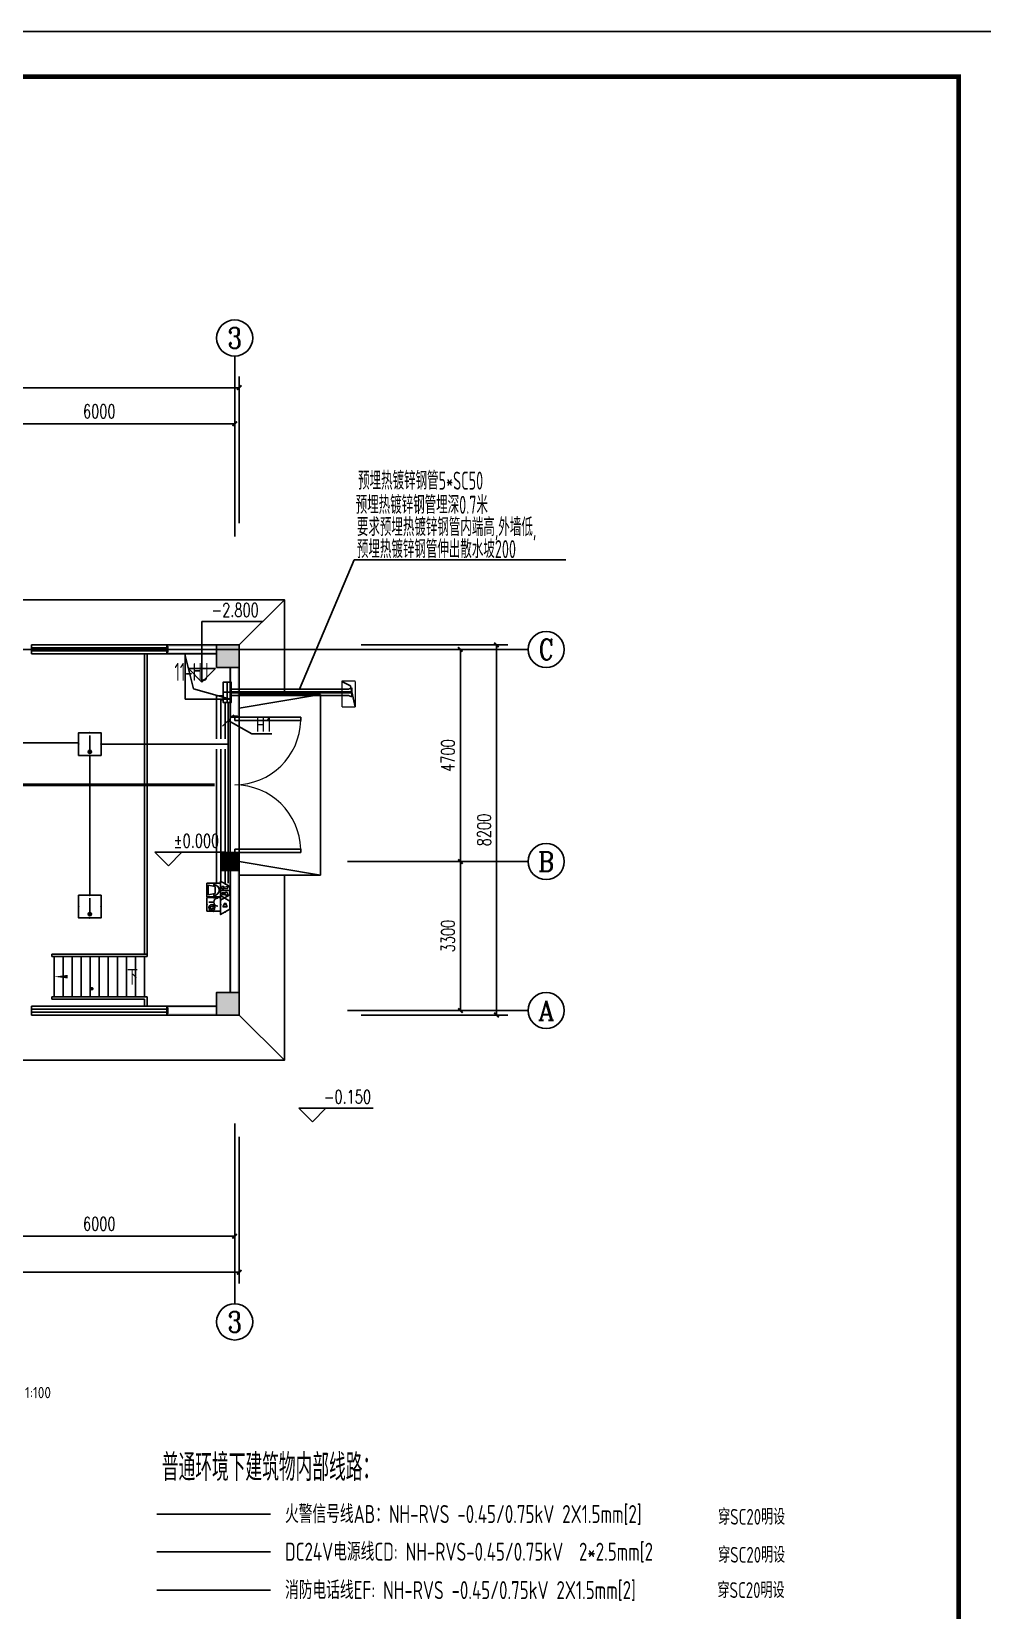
# Model space of a CAD drawing. Extents: x 5394041 to 5729212, y -433068 to -301615.
# Drawn here: x 5561233 to 5582300, y -396531 to -361551 of the extents above; entities that cross this region are included whole.
import ezdxf
from ezdxf.enums import TextEntityAlignment as Align

# ---------------------------------------------------------------- set-up
doc = ezdxf.new("R2010")
doc.units = 0
doc.header["$LTSCALE"] = 1000
doc.header["$MEASUREMENT"] = 0
doc.linetypes.add('DASH', pattern=[0.35, 0.25, -0.1])
doc.layers.get('0').update_dxf_attribs({"linetype": 'CONTINUOUS'})
doc.layers.get('Defpoints').update_dxf_attribs({"linetype": 'CONTINUOUS'})
doc.layers.add('_0', color=7, linetype='CONTINUOUS', lineweight=25)
for name, color, linetype in [('AXIS_TEXT', 7, 'CONTINUOUS'), ('DIM-消防', 3, 'CONTINUOUS'), ('EQUIP-消防', 3, 'CONTINUOUS'), ('EQUIP-箱柜', 3, 'CONTINUOUS'), ('PUB_DIM', 3, 'CONTINUOUS'), ('PUB_HATCH', 8, 'CONTINUOUS'), ('PUB_TITLE', 4, 'CONTINUOUS'), ('SIG_TEXT', 7, 'CONTINUOUS'), ('WIRE-消防', 5, 'CONTINUOUS'), ('WIRE-照明', 1, 'CONTINUOUS'), ('建筑底图', 251, 'CONTINUOUS'), ('电信', 7, 'CONTINUOUS'), ('电气', 3, 'CONTINUOUS'), ('电气文字', 7, 'CONTINUOUS')]:
    doc.layers.add(name, color=color, linetype=linetype)
doc.styles.add('_TCH_AXIS', font='COMPLEX', dxfattribs={"bigfont": 'GBCBIG'})
doc.styles.add('_TCH_DIM', font='SIMPLEX', dxfattribs={"bigfont": 'GBCBIG'})
doc.styles.add('_TCH_DIM_T3', font='SIMPLEX', dxfattribs={"width": 0.705882, "bigfont": 'GBCBIG'})
doc.styles.add('_TEL_DIM', font='sceie.shx', dxfattribs={"width": 0.8, "height": 3.5, "bigfont": 'sceic.shx'})
doc.styles.add('COMPLEX', font='COMPLEX')
doc.styles.add('SCEI', font='sceie.shx', dxfattribs={"width": 0.75, "bigfont": 'sceic.shx'})
doc.styles.add('sceic', font='sceie.shx', dxfattribs={"width": 0.8, "bigfont": 'sceic.shx'})
doc.styles.add('sceie', font='sceie.shx', dxfattribs={"width": 0.7, "bigfont": 'sceic.shx'})
doc.styles.get("Standard").update_dxf_attribs({"font": 'GBENOR', "bigfont": 'GBCBIG'})
doc.styles.add('TG_LINETYPE', font='SIMPLEX', dxfattribs={"width": 0.8, "height": 3, "bigfont": 'HZTXT'})
doc.linetypes.add('TG_BC', pattern='A,2,-0.85,["BC",TG_LINETYPE,S=0.1,R=0,X=-0.65,Y=-0.15],0', length=2.85)
doc.linetypes.add('TG_F', pattern='A,2,-0.4,["F",TG_LINETYPE,S=0.1,R=0,X=-0.28,Y=-0.15],0', length=2.4)
doc.dimstyles.new('_TCH_ARCH&&100', dxfattribs={"dimtxt": 297.5, "dimasz": 100, "dimexe": 250, "dimexo": 300, "dimgap": 126.25, "dimtad": 1, "dimdec": 0, "dimzin": 0, "dimdsep": 46, "dimtxsty": '_TCH_DIM_T3', "dimblk": 'ARCHTICK', "dimcen": 0.09, "dimclrt": 7, "dimazin": 2, "dimtfac": 1, "dimtdec": 0, "dimtix": 1, "dimtmove": 2, "dimatfit": 3, "dimfxl": 0, "dimtolj": 1, "dimtzin": 0, "dimarcsym": 0})

# ---------------------------------------------------------------- blocks, each defined once
blk = doc.blocks.new('$equip$00002936')
for p, q in [((-0.75, 0.6), (-0.75, 0)), ((0.75, 0.6), (-0.75, 0.6)), ((-0.75, 0.3), (0.75, 0.3)), ((-0.75, 0), (0.75, 0)), ((0, 0), (0, 0.6)), ((0.75, 0), (0.75, 0.6))]:
    blk.add_line(p, q)
at = {"const_width": 0.0667}
blk.add_lwpolyline([(-0.75, 0.6), (-0.75, 0), (0.75, 0), (0.75, 0.6), (-0.75, 0.6), (-0.75, 0)], dxfattribs=at)
for p in [(-0.75, 0.3), (0, 0.6), (0, 0), (0.75, 0.3)]:
    blk.add_point(p)
at = {"color": 7, "style": '_TEL_DIM', "flags": 1}
for tag in ['A', 'REMARK']:
    blk.add_attdef(tag, text='', height=0.00002, dxfattribs=at).set_placement((0, 0), align=Align.MIDDLE_CENTER)
blk = doc.blocks.new('$equip$00002655')
for p, q in [((-0.5, 1), (-0.5, 0)), ((0.5, 1), (-0.5, 1)), ((-0.5, 0), (0.5, 0)), ((-0.17, 0.5), (-0.17, 0.15)), ((0.5, 0), (0.5, 1))]:
    blk.add_line(p, q)
at = {"const_width": 0.0667}
blk.add_lwpolyline([(-0.5, 1), (0.5, 1), (0.5, 0), (-0.5, 0), (-0.5, 1), (0.5, 1)], dxfattribs=at)
for radius in [0.226, 0.113]:
    blk.add_circle((0.23, 0.36), radius)
blk.add_arc((-0.17, 0.8), 0.3, 180, 0)
for p in [(-0.5, 0.5), (0, 1), (0, 0), (0.5, 0.5)]:
    blk.add_point(p)
at = {"color": 7, "flags": 1}
for tag, height, p in [('A', 0.00002, (0, 0)), ('B', 0.4, (0.76, 0.29))]:
    blk.add_attdef(tag, text='', height=height, dxfattribs=at).set_placement(p, align=Align.MIDDLE_CENTER)
blk = doc.blocks.new('$equip$00002658')
for p, q in [((0.5, 1), (-0.5, 1)), ((-0.5, 1), (-0.5, 0)), ((-0.5, 0), (0.5, 0)), ((-0.4, 0.5), (-0.27, 0.5)), ((-0.25, 0.6), (-0.35, 0.1)), ((-0.35, 0.1), (0.35, 0.1)), ((0.25, 0.6), (-0.25, 0.6)), ((0.35, 0.1), (0.25, 0.6)), ((0.4, 0.5), (0.27, 0.5)), ((0.5, 0), (0.5, 1))]:
    blk.add_line(p, q)
at = {"const_width": 0.0667}
blk.add_lwpolyline([(-0.5, 1), (0.5, 1), (0.5, 0), (-0.5, 0), (-0.5, 1), (0.5, 1)], dxfattribs=at)
blk.add_arc((0, 0.5), 0.4, 0, 180)
for p in [(-0.5, 0.5), (0, 1), (0, 0), (0.5, 0.5)]:
    blk.add_point(p)
at = {"color": 7, "flags": 1}
for tag, height, p in [('A', 0.00002, (0, 0)), ('B', 0.4, (0.76, 0.29))]:
    blk.add_attdef(tag, text='', height=height, dxfattribs=at).set_placement(p, align=Align.MIDDLE_CENTER)
blk = doc.blocks.new('$equip$00002679')
for p, q in [((-0.3, 0.7), (-0.7, 0)), ((-0.7, 0), (0.7, 0)), ((0.3, 0.7), (-0.3, 0.7)), ((0.3, 0.7), (-0.3, 0.7)), ((-0.26, 0.25), (-0.3, 0.57)), ((-0.3, 0.57), (-0.13, 0.49)), ((-0.3, 0.25), (-0.3, 0.11)), ((-0.13, 0.25), (-0.3, 0.25)), ((-0.3, 0.11), (-0.13, 0.11)), ((-0.13, 0.49), (-0.17, 0.25)), ((-0.13, 0.11), (-0.13, 0.25)), ((0, 0.7), (0, 0)), ((0.17, 0.11), (0.17, 0.34)), ((0.29, 0.11), (0.17, 0.11)), ((0.29, 0.34), (0.29, 0.11)), ((0.7, 0), (0.3, 0.7))]:
    blk.add_line(p, q)
at = {"const_width": 0.0667}
blk.add_lwpolyline([(-0.3, 0.7), (0.3, 0.7), (0.7, 0), (-0.7, 0), (-0.3, 0.7), (0.3, 0.7)], dxfattribs=at)
blk.add_lwpolyline([(-0.3, 0.7), (0.3, 0.7), (0.7, 0), (-0.7, 0), (-0.3, 0.7), (0.3, 0.7)], dxfattribs=at)
blk.add_circle((0.23, 0.43), 0.111)
for p in [(-0.5, 0.35), (0, 0.7), (0, 0), (0.5, 0.35)]:
    blk.add_point(p)
at = {"color": 7, "flags": 1}
for tag, height, p in [('A', 0.00002, (0, 0)), ('B', 0.4, (0.96, 0.3))]:
    blk.add_attdef(tag, text='', height=height, dxfattribs=at).set_placement(p, align=Align.MIDDLE_CENTER)
blk = doc.blocks.new('$equip$00002677')
for p, q in [((-0.3, 0.7), (-0.7, 0)), ((-0.7, 0), (0.7, 0)), ((0.3, 0.7), (-0.3, 0.7)), ((-0.12, 0.42), (-0.12, 0.26)), ((-0.12, 0.42), (-0.04, 0.42)), ((-0.04, 0.26), (-0.12, 0.26)), ((-0.04, 0.42), (0.12, 0.5)), ((-0.04, 0.42), (-0.04, 0.26)), ((0.12, 0.17), (-0.04, 0.26)), ((0.12, 0.5), (0.12, 0.17)), ((0.7, 0), (0.3, 0.7))]:
    blk.add_line(p, q)
at = {"const_width": 0.0667}
blk.add_lwpolyline([(-0.3, 0.7), (0.3, 0.7), (0.7, 0), (-0.7, 0), (-0.3, 0.7), (0.3, 0.7)], dxfattribs=at)
blk.add_lwpolyline([(-0.3, 0.7), (0.3, 0.7), (0.7, 0), (-0.7, 0), (-0.3, 0.7), (0.3, 0.7)], dxfattribs=at)
for p in [(-0.5, 0.35), (0, 0.7), (0, 0), (0.5, 0.35)]:
    blk.add_point(p)
at = {"color": 7, "flags": 1}
for tag, height, p in [('A', 0.00002, (0, 0)), ('B', 0.4, (0.96, 0.3))]:
    blk.add_attdef(tag, text='', height=height, dxfattribs=at).set_placement(p, align=Align.MIDDLE_CENTER)
blk = doc.blocks.new('_ArchTick')
at = {"color": 0, "linetype": 'ByBlock', "const_width": 0.4}
blk.add_lwpolyline([(-0.5, -0.5), (0.5, 0.5)], dxfattribs=at)
blk = doc.blocks.new('*D577')
at = {"layer": 'Defpoints', "color": 0, "transparency": 16777216}
for p in [(5553633, -385740), (5565833, -385740), (5565833, -389040)]:
    blk.add_point(p, dxfattribs=at)
at = {"layer": '建筑底图', "color": 0, "lineweight": -2, "transparency": 16777216}
for p, q in [((5553633, -386040), (5553633, -389290)), ((5565833, -386040), (5565833, -389290)), ((5553633, -389040), (5565833, -389040))]:
    blk.add_line(p, q, dxfattribs=at)
at = {"layer": '建筑底图', "color": 0, "lineweight": -2, "transparency": 16777216, "xscale": 100, "yscale": 100, "zscale": 100, "rotation": 180}
blk.add_blockref('_ArchTick', (5553633, -389040), dxfattribs=at)
at = {"layer": '建筑底图', "color": 0, "lineweight": -2, "transparency": 16777216, "xscale": 100, "yscale": 100, "zscale": 100}
blk.add_blockref('_ArchTick', (5565833, -389040), dxfattribs=at)
at = {"layer": '建筑底图', "color": 7, "transparency": 16777216, "insert": (5559733, -388765), "char_height": 297.5, "attachment_point": 5, "style": '_TCH_DIM_T3'}
blk.add_mtext('\\A1;12200', dxfattribs=at)
blk = doc.blocks.new('*D579')
at = {"layer": 'Defpoints', "color": 0, "transparency": 16777216}
for p in [(5559733, -385740), (5565733, -385740), (5565733, -388240)]:
    blk.add_point(p, dxfattribs=at)
at = {"layer": '建筑底图', "color": 0, "lineweight": -2, "transparency": 16777216}
for p, q in [((5559733, -386040), (5559733, -388490)), ((5565733, -386040), (5565733, -388490)), ((5559733, -388240), (5565733, -388240))]:
    blk.add_line(p, q, dxfattribs=at)
at = {"layer": '建筑底图', "color": 0, "lineweight": -2, "transparency": 16777216, "xscale": 100, "yscale": 100, "zscale": 100, "rotation": 180}
blk.add_blockref('_ArchTick', (5559733, -388240), dxfattribs=at)
at = {"layer": '建筑底图', "color": 0, "lineweight": -2, "transparency": 16777216, "xscale": 100, "yscale": 100, "zscale": 100}
blk.add_blockref('_ArchTick', (5565733, -388240), dxfattribs=at)
at = {"layer": '建筑底图', "color": 7, "transparency": 16777216, "insert": (5562733, -387965), "char_height": 297.5, "attachment_point": 5, "style": '_TCH_DIM_T3'}
blk.add_mtext('\\A1;6000', dxfattribs=at)
blk = doc.blocks.new('*D580')
at = {"layer": 'Defpoints', "color": 0, "transparency": 16777216}
for p in [(5565833, -369440), (5553633, -372740), (5565833, -372740)]:
    blk.add_point(p, dxfattribs=at)
at = {"layer": '建筑底图', "color": 0, "lineweight": -2, "transparency": 16777216}
for p, q in [((5553633, -372440), (5553633, -369190)), ((5565833, -372440), (5565833, -369190)), ((5553633, -369440), (5565833, -369440))]:
    blk.add_line(p, q, dxfattribs=at)
at = {"layer": '建筑底图', "color": 0, "lineweight": -2, "transparency": 16777216, "xscale": 100, "yscale": 100, "zscale": 100, "rotation": 180}
blk.add_blockref('_ArchTick', (5553633, -369440), dxfattribs=at)
at = {"layer": '建筑底图', "color": 0, "lineweight": -2, "transparency": 16777216, "xscale": 100, "yscale": 100, "zscale": 100}
blk.add_blockref('_ArchTick', (5565833, -369440), dxfattribs=at)
at = {"layer": '建筑底图', "color": 7, "transparency": 16777216, "insert": (5559733, -369165), "char_height": 297.5, "attachment_point": 5, "style": '_TCH_DIM_T3'}
blk.add_mtext('\\A1;12200', dxfattribs=at)
blk = doc.blocks.new('*D582')
at = {"layer": 'Defpoints', "color": 0, "transparency": 16777216}
for p in [(5565733, -370240), (5559733, -372740), (5565733, -372740)]:
    blk.add_point(p, dxfattribs=at)
at = {"layer": '建筑底图', "color": 0, "lineweight": -2, "transparency": 16777216}
for p, q in [((5559733, -372440), (5559733, -369990)), ((5565733, -372440), (5565733, -369990)), ((5559733, -370240), (5565733, -370240))]:
    blk.add_line(p, q, dxfattribs=at)
at = {"layer": '建筑底图', "color": 0, "lineweight": -2, "transparency": 16777216, "xscale": 100, "yscale": 100, "zscale": 100, "rotation": 180}
blk.add_blockref('_ArchTick', (5559733, -370240), dxfattribs=at)
at = {"layer": '建筑底图', "color": 0, "lineweight": -2, "transparency": 16777216, "xscale": 100, "yscale": 100, "zscale": 100}
blk.add_blockref('_ArchTick', (5565733, -370240), dxfattribs=at)
at = {"layer": '建筑底图', "color": 7, "transparency": 16777216, "insert": (5562733, -369965), "char_height": 297.5, "attachment_point": 5, "style": '_TCH_DIM_T3'}
blk.add_mtext('\\A1;6000', dxfattribs=at)
blk = doc.blocks.new('*D586')
at = {"layer": 'Defpoints', "color": 0, "transparency": 16777216}
for p in [(5568233, -375140), (5571533, -375140), (5568233, -383340)]:
    blk.add_point(p, dxfattribs=at)
at = {"layer": '建筑底图', "color": 0, "lineweight": -2, "transparency": 16777216}
for p, q in [((5568533, -375140), (5571783, -375140)), ((5571533, -383340), (5571533, -375140)), ((5568533, -383340), (5571783, -383340))]:
    blk.add_line(p, q, dxfattribs=at)
at = {"layer": '建筑底图', "color": 0, "lineweight": -2, "transparency": 16777216, "xscale": 100, "yscale": 100, "zscale": 100}
for p, rotation in [((5571533, -375140), 90), ((5571533, -383340), 270)]:
    blk.add_blockref('_ArchTick', p, dxfattribs=dict(at, rotation=rotation))
at = {"layer": '建筑底图', "color": 7, "transparency": 16777216, "insert": (5571258, -379240), "char_height": 297.5, "attachment_point": 5, "rotation": 90, "style": '_TCH_DIM_T3'}
blk.add_mtext('\\A1;8200', dxfattribs=at)
blk = doc.blocks.new('*D587')
at = {"layer": 'Defpoints', "color": 0, "transparency": 16777216}
for p in [(5568233, -379940), (5570733, -379940), (5568233, -383240)]:
    blk.add_point(p, dxfattribs=at)
at = {"layer": '建筑底图', "color": 0, "lineweight": -2, "transparency": 16777216}
for p, q in [((5568533, -379940), (5570983, -379940)), ((5570733, -383240), (5570733, -379940)), ((5568533, -383240), (5570983, -383240))]:
    blk.add_line(p, q, dxfattribs=at)
at = {"layer": '建筑底图', "color": 0, "lineweight": -2, "transparency": 16777216, "xscale": 100, "yscale": 100, "zscale": 100}
for p, rotation in [((5570733, -379940), 90), ((5570733, -383240), 270)]:
    blk.add_blockref('_ArchTick', p, dxfattribs=dict(at, rotation=rotation))
at = {"layer": '建筑底图', "color": 7, "transparency": 16777216, "insert": (5570458, -381590), "char_height": 297.5, "attachment_point": 5, "rotation": 90, "style": '_TCH_DIM_T3'}
blk.add_mtext('\\A1;3300', dxfattribs=at)
blk = doc.blocks.new('*D588')
at = {"layer": 'Defpoints', "color": 0, "transparency": 16777216}
for p in [(5568233, -375240), (5570733, -375240), (5568233, -379940)]:
    blk.add_point(p, dxfattribs=at)
at = {"layer": '建筑底图', "color": 0, "lineweight": -2, "transparency": 16777216}
for p, q in [((5568533, -375240), (5570983, -375240)), ((5570733, -379940), (5570733, -375240)), ((5568533, -379940), (5570983, -379940))]:
    blk.add_line(p, q, dxfattribs=at)
at = {"layer": '建筑底图', "color": 0, "lineweight": -2, "transparency": 16777216, "xscale": 100, "yscale": 100, "zscale": 100}
for p, rotation in [((5570733, -375240), 90), ((5570733, -379940), 270)]:
    blk.add_blockref('_ArchTick', p, dxfattribs=dict(at, rotation=rotation))
at = {"layer": '建筑底图', "color": 7, "transparency": 16777216, "insert": (5570458, -377590), "char_height": 297.5, "attachment_point": 5, "rotation": 90, "style": '_TCH_DIM_T3'}
blk.add_mtext('\\A1;4700', dxfattribs=at)
blk = doc.blocks.new('_FZH')
blk.add_lwpolyline([(-0.5, -0.5), (0.5, -0.5), (0.5, 0.5), (-0.5, 0.5)], close=True)
at = {"layer": 'PUB_HATCH'}
blk.add_solid([(-0.5, -0.5), (0.5, -0.5), (-0.5, 0.5), (0.5, 0.5)], dxfattribs=at)
blk = doc.blocks.new('$TCHSYS$WIN2D')
for p, q in [((-0.5, 0.5), (0.5, 0.5)), ((-0.5, 0.5), (-0.5, -0.5)), ((0.5, 0.5), (0.5, -0.5)), ((0.5, 0.167), (-0.5, 0.167)), ((0.5, -0.167), (-0.5, -0.167)), ((-0.5, -0.5), (0.5, -0.5))]:
    blk.add_line(p, q)
blk = doc.blocks.new('$DorLib2D$00000002')
for p, q in [((-0.5, 0), (-0.5, 0.4875)), ((-0.475, 0.4875), (-0.5, 0.4875)), ((-0.475, 0), (-0.475, 0.4875)), ((0.475, 0), (0.475, 0.4875)), ((0.475, 0.4875), (0.5, 0.4875)), ((0.5, 0), (0.5, 0.4875)), ((-0.5, 0), (-0.475, 0)), ((0.5, 0), (0.475, 0))]:
    blk.add_line(p, q)
at = {"lineweight": 13}
for centre, start, end in [((-0.4875, 0), 0, 88.53072), ((0.4875, 0), 91.46928, 180)]:
    blk.add_arc(centre, 0.4875, start, end, dxfattribs=at)
blk = doc.blocks.new('_AXISO')
blk.add_circle((0, 0), 0.5)
at = {"layer": 'AXIS_TEXT', "style": 'COMPLEX', "width": 1.041667}
blk.add_attdef('A', text='', height=0.56, dxfattribs=at).set_placement((-0.25, -0.28), (0.25, -0.28), align=Align.FIT)
blk = doc.blocks.new('$Equip$00002648')
for p, q in [((-0.5, 0.5), (-0.5, -0.5)), ((0.5, 0.5), (-0.5, 0.5)), ((0, 0.375), (0, -0.412)), ((0.5, -0.5), (0.5, 0.5)), ((-0.5, -0.5), (0.5, -0.5))]:
    blk.add_line(p, q)
at = {"const_width": 0.04}
blk.add_lwpolyline([(-0.5, 0.5), (0.5, 0.5), (0.5, -0.5), (-0.5, -0.5), (-0.5, 0.5), (0.5, 0.5)], dxfattribs=at)
blk.add_circle((0, -0.338), 0.075)
for p in [(-0.5, 0), (0, 0.5), (0.5, 0), (0, -0.5)]:
    blk.add_point(p)
for points in [[(-0.065, -0.3), (0.065, -0.3), (-0.075, -0.338), (0.075, -0.338)], [(-0.065, -0.375), (0.065, -0.375), (-0.075, -0.338), (0.075, -0.338)], [(-0.038, -0.273), (0.037, -0.273), (-0.065, -0.3), (0.065, -0.3)], [(-0.038, -0.402), (0.037, -0.402), (-0.065, -0.375), (0.065, -0.375)], [(0, -0.263), (0, -0.263), (-0.038, -0.273), (0.037, -0.273)], [(0, -0.412), (0, -0.412), (-0.038, -0.402), (0.037, -0.402)]]:
    blk.add_solid(points)
at = {"color": 7, "flags": 1}
for tag, height, p in [('A', 0.00002, (0, 0)), ('B', 0.4, (0.762, -0.208))]:
    blk.add_attdef(tag, text='', height=height, dxfattribs=at).set_placement(p, align=Align.MIDDLE_CENTER)

msp = doc.modelspace()

# ---------------------------------------------------------------- hatches: boundary and pattern name
at = {"layer": '建筑底图'}
for points in [[(5565333.3, -375179.8), (5565333.3, -375139.8), (5564233.3, -375139.8), (5564273.3, -375179.8)], [(5564233.3, -375139.8), (5564233.3, -375339.8), (5564273.3, -375299.8), (5564273.3, -375179.8)], [(5565333.3, -375339.8), (5565333.3, -375299.8), (5564273.3, -375299.8), (5564233.3, -375339.8)], [(5565833.3, -375139.8), (5565333.3, -375139.8), (5565373.3, -375179.8), (5565793.3, -375179.8)], [(5565333.3, -375139.8), (5565333.3, -375639.8), (5565373.3, -375599.8), (5565373.3, -375179.8)], [(5565833.3, -375639.8), (5565833.3, -375139.8), (5565793.3, -375179.8), (5565793.3, -375599.8)], [(5565333.3, -375639.8), (5565833.3, -375639.8), (5565793.3, -375599.8), (5565373.3, -375599.8)], [(5565673.3, -375639.8), (5565633.3, -375639.8), (5565633.3, -376739.8), (5565673.3, -376699.8)], [(5565833.3, -375639.8), (5565793.3, -375639.8), (5565793.3, -376699.8), (5565833.3, -376739.8)], [(5565633.3, -376739.8), (5565833.3, -376739.8), (5565793.3, -376699.8), (5565673.3, -376699.8)], [(5565833.3, -379739.8), (5565433.3, -379739.8), (5565473.3, -379779.8), (5565793.3, -379779.8)], [(5565433.3, -379739.8), (5565433.3, -380139.8), (5565473.3, -380099.8), (5565473.3, -379779.8)], [(5565833.3, -380139.8), (5565833.3, -379739.8), (5565793.3, -379779.8), (5565793.3, -380099.8)], [(5565433.3, -380139.8), (5565833.3, -380139.8), (5565793.3, -380099.8), (5565473.3, -380099.8)], [(5565633.3, -382839.8), (5565673.3, -382839.8), (5565673.3, -380139.8), (5565633.3, -380139.8)], [(5565793.3, -382839.8), (5565833.3, -382839.8), (5565833.3, -380139.8), (5565793.3, -380139.8)], [(5565833.3, -382839.8), (5565333.3, -382839.8), (5565373.3, -382879.8), (5565793.3, -382879.8)], [(5565333.3, -382839.8), (5565333.3, -383339.8), (5565373.3, -383299.8), (5565373.3, -382879.8)], [(5565833.3, -383339.8), (5565833.3, -382839.8), (5565793.3, -382879.8), (5565793.3, -383299.8)], [(5565333.3, -383179.8), (5565333.3, -383139.8), (5564233.3, -383139.8), (5564273.3, -383179.8)], [(5564233.3, -383139.8), (5564233.3, -383339.8), (5564273.3, -383299.8), (5564273.3, -383179.8)], [(5565333.3, -383339.8), (5565333.3, -383299.8), (5564273.3, -383299.8), (5564233.3, -383339.8)], [(5565333.3, -383339.8), (5565833.3, -383339.8), (5565793.3, -383299.8), (5565373.3, -383299.8)]]:
    msp.add_hatch(color=256, dxfattribs=at).paths.add_polyline_path(points)

# ---------------------------------------------------------------- linework, layer by layer
at = {"layer": 'DIM-消防', "color": 0}
msp.add_line((5565712.8, -376690.3), (5565465.3, -376937.8), dxfattribs=at)
for points in [[(5565589.1, -376814.1), (5566113.1, -377105.9)], [(5566113.1, -377105.9), (5566558.1, -377105.9)]]:
    msp.add_lwpolyline(points, dxfattribs=at)
at = {"layer": 'PUB_DIM'}
for q in [(5567165.9, -376122.4), (5573070.8, -373253.4)]:
    msp.add_line((5568383.9, -373253.4), q, dxfattribs=at)
at = {"layer": 'PUB_TITLE', "color": 4}
msp.add_lwpolyline([(5498674.7, -420950.6), (5582774.7, -420950.6), (5582774.7, -361550.6), (5498674.7, -361550.6)], close=True, dxfattribs=at)
at = {"layer": 'PUB_TITLE', "color": 4, "const_width": 100}
msp.add_lwpolyline([(5501174.7, -419950.6), (5581774.7, -419950.6), (5581774.7, -362550.6), (5501174.7, -362550.6)], close=True, dxfattribs=at)
at = {"layer": 'SIG_TEXT'}
for p, q in [((5568108.8, -375951.8), (5568302.2, -376046.8)), ((5568302.2, -376046.8), (5568406.2, -376513.4))]:
    msp.add_line(p, q, dxfattribs=at)
at = {"layer": 'WIRE-消防', "color": 3, "linetype": 'TG_F', "const_width": 35}
for points in [[(5565332.3, -377224.2), (5565332.3, -376266.1), (5565479, -376266.1)], [(5565332.3, -380432.7), (5565332.3, -377449.2)], [(5564006.7, -396080.9), (5566533.6, -396080.9)]]:
    msp.add_lwpolyline(points, dxfattribs=at)
at = {"layer": 'WIRE-消防', "linetype": 'Continuous', "const_width": 60}
msp.add_lwpolyline([(5568332.6, -376189.8), (5565659, -376189.8)], dxfattribs=at)
at = {"layer": 'WIRE-消防', "color": 5, "linetype": 'Continuous', "const_width": 35}
for points in [[(5565589.1, -380420.1), (5565589.1, -376422.9)], [(5556996.4, -377308.9), (5562273.5, -377308.9)], [(5562773.5, -377336.7), (5565589.1, -377336.7)], [(5562523.5, -380686.7), (5562523.5, -377586.7)], [(5564006.7, -394396), (5566533.6, -394396)]]:
    msp.add_lwpolyline(points, dxfattribs=at)
at = {"layer": 'WIRE-照明', "color": 4, "linetype": 'TG_BC', "const_width": 35}
for points in [[(5565425.5, -377224.2), (5565425.5, -376359), (5565479, -376359)], [(5565425.5, -380396.3), (5565425.5, -377449.2)]]:
    msp.add_lwpolyline(points, dxfattribs=at)
at = {"layer": 'WIRE-照明', "color": 1, "linetype": 'DASH', "const_width": 35}
for points in [[(5565521, -377224.2), (5565521, -376422.9)], [(5565521, -380423.6), (5565521, -377449.2)], [(5564006.7, -395230.3), (5566533.6, -395230.3)]]:
    msp.add_lwpolyline(points, dxfattribs=at)
at = {"layer": '建筑底图'}
for p, q in [((5565733.3, -372739.8), (5565733.3, -368739.8)), ((5566833.3, -374139.8), (5565833.3, -375139.8)), ((5565007.1, -375965.2), (5565007.1, -374619.2)), ((5565007.1, -374619.2), (5566352.6, -374619.2)), ((5551233.3, -375239.8), (5568233.3, -375239.8)), ((5565333.3, -375139.8), (5564233.3, -375139.8)), ((5564233.3, -375139.8), (5564233.3, -375339.8)), ((5568233.3, -375239.8), (5572233.3, -375239.8)), ((5563733.3, -381989.8), (5563733.3, -375339.8)), ((5563793.3, -382039.8), (5563793.3, -375339.8)), ((5564233.3, -375339.8), (5565333.3, -375339.8)), ((5564633.3, -375339.8), (5564633.3, -376339.8)), ((5564633.3, -375377.3), (5564819.9, -376110.2)), ((5565007.1, -375965.2), (5564707.1, -375665.2)), ((5564707.1, -375665.2), (5565307.1, -375665.2)), ((5565007.1, -375965.2), (5565307.1, -375665.2)), ((5565633.3, -375639.8), (5565633.3, -376739.8)), ((5565833.3, -376739.8), (5565833.3, -375639.8)), ((5564633.3, -376339.8), (5565633.3, -376339.8)), ((5564819.9, -376110.2), (5565633.3, -376339.8)), ((5565833.3, -376539.8), (5567633.3, -376239.8)), ((5565833.3, -376239.8), (5567633.3, -376239.8)), ((5567633.3, -376239.8), (5567633.3, -380239.8)), ((5565633.3, -376739.8), (5565633.3, -379739.8)), ((5565633.3, -376739.8), (5565833.3, -376739.8)), ((5565833.3, -376739.8), (5565833.3, -379739.8)), ((5564264.4, -380033.6), (5563964.4, -379733.6)), ((5563964.4, -379733.6), (5565511.7, -379733.6)), ((5564264.4, -380033.6), (5564564.4, -379733.6)), ((5565633.3, -380139.8), (5565633.3, -382839.8)), ((5565833.3, -379939.8), (5567633.3, -380239.8)), ((5565833.3, -380139.8), (5565833.3, -382839.8)), ((5568233.3, -379939.8), (5572233.3, -379939.8)), ((5565833.3, -380239.8), (5567633.3, -380239.8)), ((5561683.3, -382039.8), (5561683.3, -381989.8)), ((5563793.3, -381989.8), (5561683.3, -381989.8)), ((5563793.3, -382039.8), (5561683.3, -382039.8)), ((5561733.3, -382039.8), (5561733.3, -382939.8)), ((5561933.3, -382039.8), (5561933.3, -382939.8)), ((5562133.3, -382039.8), (5562133.3, -382939.8)), ((5562333.3, -382039.8), (5562333.3, -382939.8)), ((5562533.3, -382039.8), (5562533.3, -382939.8)), ((5562733.3, -382039.8), (5562733.3, -382939.8)), ((5562933.3, -382039.8), (5562933.3, -382939.8)), ((5563133.3, -382039.8), (5563133.3, -382939.8)), ((5563333.3, -382039.8), (5563333.3, -382939.8)), ((5563533.3, -382039.8), (5563533.3, -382939.8)), ((5563733.3, -382039.8), (5563733.3, -382939.8)), ((5561683.3, -382989.8), (5561683.3, -382939.8)), ((5563793.3, -382939.8), (5561683.3, -382939.8)), ((5563733.3, -382989.8), (5561683.3, -382989.8)), ((5563733.3, -383139.8), (5563733.3, -382989.8)), ((5563793.3, -383139.8), (5563793.3, -382939.8)), ((5565333.3, -383139.8), (5564233.3, -383139.8)), ((5564233.3, -383139.8), (5564233.3, -383339.8)), ((5564233.3, -383339.8), (5565333.3, -383339.8)), ((5566833.3, -384339.8), (5565833.3, -383339.8)), ((5568233.3, -383239.8), (5572233.3, -383239.8)), ((5567454.4, -385704.9), (5567154.4, -385404.9)), ((5567154.4, -385404.9), (5568799.9, -385404.9)), ((5567454.4, -385704.9), (5567754.4, -385404.9)), ((5565733.3, -385739.8), (5565733.3, -389739.8))]:
    msp.add_line(p, q, dxfattribs=at)
msp.add_lwpolyline([(5566833.3, -380239.8), (5566833.3, -384339.8), (5552633.3, -384339.8), (5552633.3, -374139.8), (5566833.3, -374139.8), (5566833.3, -376239.8)], dxfattribs=at)
at = {"layer": '建筑底图', "const_width": 60}
msp.add_lwpolyline([(5565286.2, -378239.8), (5553833.3, -378239.8)], dxfattribs=at)
at = {"layer": '建筑底图'}
msp.add_lwpolyline([(5563240.5, -382489.8, 0, 0, 0), (5561733.3, -382489.8, 0, 80, 0), (5562033.3, -382489.8, 0, 0, 0)], format="xyseb", dxfattribs=at)
at = {"layer": '建筑底图', "const_width": 40}
msp.add_lwpolyline([(5562581, -382741.1, 1), (5562555.4, -382771.9, 1)], format="xyb", close=True, dxfattribs=at)
at = {"layer": '电信', "const_width": 28.8}
for points in [[(5568108.8, -375934.7), (5568108.8, -376511.3)], [(5568406.2, -375941.8), (5568108.8, -375941.8)], [(5568406.2, -375943.1), (5568406.2, -376512.3)], [(5568406.2, -376513.4), (5568108.8, -376513.4)]]:
    msp.add_lwpolyline(points, dxfattribs=at)
at = {"layer": '电气', "color": 3}
for p, q in [((5568251.3, -376122.4), (5565659, -376122.4)), ((5568251.3, -376257.3), (5565659, -376257.3)), ((5568251.3, -376122.4), (5568331.8, -376090.7)), ((5568251.3, -376257.3), (5568331.8, -376288.9)), ((5568331.8, -376288.9), (5568331.8, -376090.7))]:
    msp.add_line(p, q, dxfattribs=at)

# ---------------------------------------------------------------- block references
at = {"layer": 'EQUIP-消防', "color": 0, "xscale": 500, "yscale": 500, "zscale": 500}
for p in [(5562523.5, -377336.7), (5562523.5, -380936.7)]:
    msp.add_blockref('$Equip$00002648', p, dxfattribs=at)
at = {"layer": 'EQUIP-消防', "xscale": 300, "yscale": 300, "zscale": 300, "rotation": 270}
for name, p in [('$equip$00002658', (5565119.1, -380570.1)), ('$equip$00002679', (5565419.1, -380584.1)), ('$equip$00002655', (5565119.1, -380889.2)), ('$equip$00002677', (5565419.1, -380903.3))]:
    msp.add_blockref(name, p, dxfattribs=at)
at = {"layer": 'EQUIP-箱柜', "xscale": 300, "yscale": 300, "zscale": 300, "rotation": 90}
msp.add_blockref('$equip$00002936', (5565659, -376189.8), dxfattribs=at)
at = {"layer": '建筑底图'}
ref = msp.add_blockref('_AXISO', (5565733.3, -368339.8), dxfattribs=dict(at, xscale=800, yscale=800, zscale=800))
ref.add_attrib('A', '3', dxfattribs={"layer": 'AXIS_TEXT', "color": 0, "height": 465.9, "style": '_TCH_AXIS'}).set_placement((5565578, -368572.8), (5565888.6, -368572.8), align=Align.FIT)
ref = msp.add_blockref('_AXISO', (5572633.3, -375239.8), dxfattribs=dict(at, xscale=800, yscale=800, zscale=800))
ref.add_attrib('A', 'C', dxfattribs={"layer": 'AXIS_TEXT', "color": 0, "height": 455.7, "style": '_TCH_AXIS'}).set_placement((5572470.6, -375467.7), (5572796.1, -375467.7), align=Align.FIT)
for name, p, xscale, yscale, zscale in [('$TCHSYS$WIN2D', (5562733.3, -375239.8), 3000, -200, 3000), ('_FZH', (5565583.3, -375389.8), 500, 500, 500), ('_FZH', (5565633.3, -379939.8), 400, 400, 400), ('_FZH', (5565583.3, -383089.8), 500, 500, 500), ('$TCHSYS$WIN2D', (5562733.3, -383239.8), 3000, 200, 3000)]:
    msp.add_blockref(name, p, dxfattribs=dict(at, xscale=xscale, yscale=yscale, zscale=zscale))
at = {"layer": '建筑底图', "xscale": 3000, "yscale": 3000, "zscale": 3000, "rotation": 269.999999999978}
msp.add_blockref('$DorLib2D$00000002', (5565733.3, -378239.8), dxfattribs=at)
at = {"layer": '建筑底图'}
ref = msp.add_blockref('_AXISO', (5572633.3, -379939.8), dxfattribs=dict(at, xscale=800, yscale=800, zscale=800))
ref.add_attrib('A', 'B', dxfattribs={"layer": 'AXIS_TEXT', "color": 0, "height": 435.3, "style": '_TCH_AXIS'}).set_placement((5572457.2, -380157.5), (5572809.5, -380157.5), align=Align.FIT)
ref = msp.add_blockref('_AXISO', (5572633.3, -383239.8), dxfattribs=dict(at, xscale=800, yscale=800, zscale=800))
ref.add_attrib('A', 'A', dxfattribs={"layer": 'AXIS_TEXT', "color": 0, "height": 425.2, "style": '_TCH_AXIS'}).set_placement((5572451.1, -383452.4), (5572815.5, -383452.4), align=Align.FIT)
ref = msp.add_blockref('_AXISO', (5565733.3, -390139.8), dxfattribs=dict(at, xscale=800, yscale=800, zscale=800))
ref.add_attrib('A', '3', dxfattribs={"layer": 'AXIS_TEXT', "color": 0, "height": 465.9, "style": '_TCH_AXIS'}).set_placement((5565578, -390372.8), (5565888.6, -390372.8), align=Align.FIT)

# ---------------------------------------------------------------- texts
at = {"style": 'sceie', "width": 0.7}
msp.add_text('11-HJ', height=400, dxfattribs=at).set_placement((5564399.9, -375936.8))
at = {"layer": '_0'}
msp.add_text('1:100', height=250, dxfattribs=at).set_placement((5561088.5, -391829.9))
at = {"layer": 'DIM-消防', "color": 7, "style": '_TCH_DIM', "width": 0.705882}
msp.add_text('H1', height=297.5, dxfattribs=at).set_placement((5566200.6, -377055.9))
at = {"layer": 'PUB_DIM', "style": 'sceic', "width": 0.67}
for s, p in [('预埋热镀锌钢管5*SC50', (5568468, -371700)), ('预埋热镀锌钢管埋深0.7米', (5568414.8, -372235.8)), ('要求预埋热镀锌钢管内端高,外墙低,', (5568441.7, -372728.6)), ('预埋热镀锌钢管伸出散水坡200', (5568441.7, -373217.1))]:
    msp.add_text(s, height=400, dxfattribs=at).set_placement(p)
at = {"layer": 'SIG_TEXT', "style": 'SCEI', "width": 0.8}
for s, p in [('火警信号线AB：NH-RVS -0.45/0.75kV 2X1.5mm[2] ', (5566848.8, -394596.3)), ('DC24V电源线CD: NH-RVS-0.45/0.75kV  2*2.5mm[2', (5566848.8, -395430.5)), ('消防电话线EF: NH-RVS -0.45/0.75kV 2X1.5mm[2]  ', (5566848.8, -396281.2))]:
    msp.add_text(s, height=400, dxfattribs=at).set_placement(p)
at = {"layer": '建筑底图', "style": '_TCH_DIM', "width": 0.705882}
for s, p in [('-2.800', (5565222.6, -374514.2)), ('%%P0.000', (5564381.7, -379628.6)), ('-0.150', (5567709.9, -385299.9))]:
    msp.add_text(s, height=297.5, dxfattribs=at).set_placement(p)
at = {"layer": '建筑底图', "style": '_TCH_DIM'}
msp.add_text('下', height=337.6, dxfattribs=at).set_placement((5563345.5, -382664.8))
at = {"layer": '电气', "style": 'sceie', "width": 0.65}
msp.add_text('普通环境下建筑物内部线路：', height=600, dxfattribs=at).set_placement((5564119, -393362.6), align=Align.MIDDLE_LEFT)
at = {"layer": '电气文字', "style": 'SCEI', "width": 0.8}
for p in [(5576444, -394632.1), (5576444, -395474), (5576431, -396256)]:
    msp.add_text('穿SC20明设', height=350, dxfattribs=at).set_placement(p)

# ---------------------------------------------------------------- dimensions: what is measured, and where the dimension line sits
at = {"layer": '建筑底图'}
for p1, p2, distance, picture, middle in [((5553633.3, -372739.8), (5565833.3, -372739.8), 3300, '*D580', (5559733.3, -369164.8)), ((5559733.3, -372739.8), (5565733.3, -372739.8), 2500, '*D582', (5562733.3, -369964.8)), ((5568233.3, -383339.8), (5568233.3, -375139.8), -3300, '*D586', (5571258.3, -379239.8)), ((5568233.3, -379939.8), (5568233.3, -375239.8), -2500, '*D588', (5570458.3, -377589.8)), ((5568233.3, -383239.8), (5568233.3, -379939.8), -2500, '*D587', (5570458.3, -381589.8)), ((5553633.3, -385739.8), (5565833.3, -385739.8), -3300, '*D577', (5559733.3, -388764.8)), ((5559733.3, -385739.8), (5565733.3, -385739.8), -2500, '*D579', (5562733.3, -387964.8))]:
    dim = msp.add_aligned_dim(p1=p1, p2=p2, distance=distance, dimstyle='_TCH_ARCH&&100', dxfattribs=at)
    dim.commit()
    dim.dimension.update_dxf_attribs({"geometry": picture, "text_midpoint": middle})

doc.saveas('drawing.dxf')
